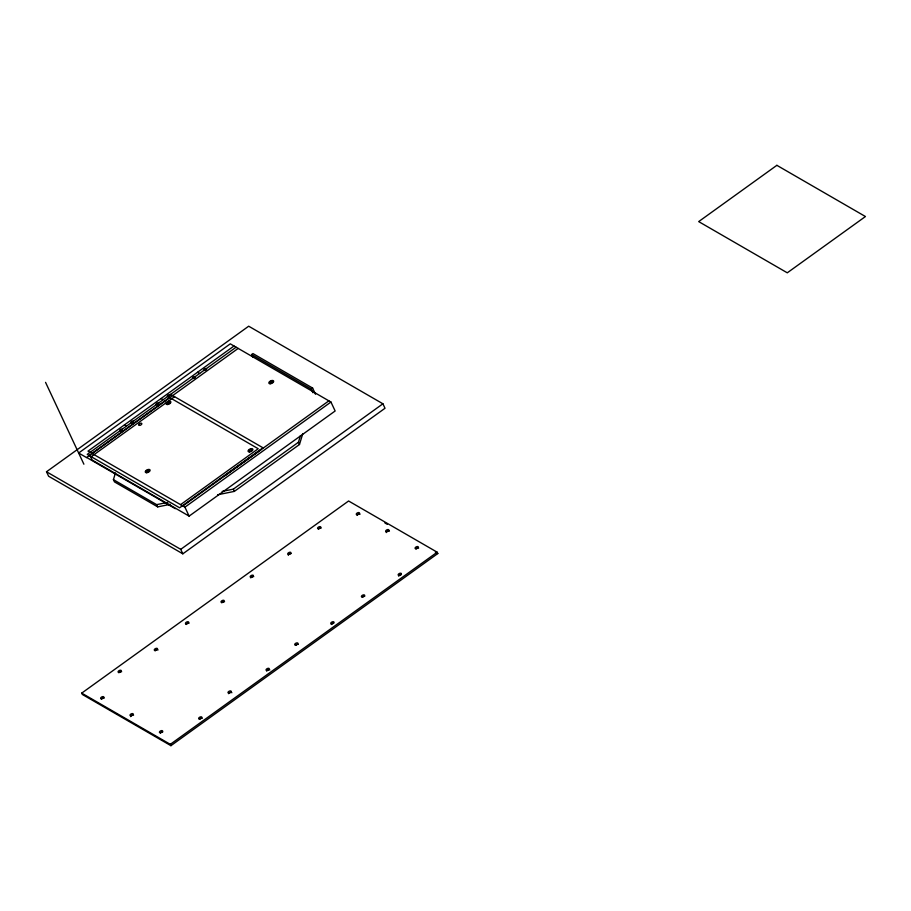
<?xml version="1.0" encoding="UTF-8"?>
<svg xmlns="http://www.w3.org/2000/svg" width="911" height="911" viewBox="0 0 911 911"><rect width="100%" height="100%" fill="white"/><g stroke="black" fill="none" stroke-linecap="round" stroke-linejoin="round"><path stroke-width="1.37" d="M170.243 504.341L157.705 506.88L114.467 481.885L113.419 479.641L115.458 472.957M222.147 491.405L233.296 489.161L298.432 442.268L300.471 435.572M217.615 494.775L234.343 491.393L299.48 444.5L302.737 433.795M46.507 471.761L248.692 326.206L382.916 403.789L385.011 408.265L182.826 553.82L48.613 476.237L46.507 471.761L180.731 549.344L182.826 553.82M234.013 345.998L87.991 451.127L184.922 507.165L189.124 516.116L335.146 410.986L330.944 402.036L230.289 343.846L78.642 453.018L86.545 457.584L238.192 348.412M236.097 347.205L87.24 454.395L179.615 507.791L262.972 447.791L170.596 394.383M91.988 453.439L169.64 397.538L258.223 448.747L180.572 504.648M91.202 456.684L174.559 396.684M252.768 357.021L251.607 354.538L252.951 353.57L312.61 388.052L315.513 394.269M251.607 354.538L311.255 389.02L312.61 388.052M224.971 475.644L261.013 449.67M182.86 505.969L328.882 400.84M184.922 507.165L330.944 402.036M180.731 549.344L382.916 403.789M81.717 693.123L348.594 500.993L437.178 552.203L437.804 553.546L170.926 745.676L82.343 694.467L81.717 693.123L170.3 744.333L170.926 745.676M170.3 744.333L437.178 552.203M113.419 479.641L156.658 504.637L167.806 502.382M197.505 372.28L199.6 373.487M384.909 522.96L387.369 524.383M435.344 552.123L437.804 553.546M160.996 398.562L163.092 399.77M124.5 424.845L126.583 426.052M189.124 516.116L92.182 460.078L89.79 454.965M86.716 457.47L175.299 508.68M311.255 389.02L313.008 392.755M298.432 442.268L299.48 444.5M233.296 489.161L234.343 491.393M156.658 504.637L157.705 506.88M45.55 382.358L83.892 464.211M221.794 602.752A1.731 0.9 -25.1 0 1 224.584 601.738M295.506 645.364A1.731 0.9 -25.1 0 1 298.296 644.35M386.287 532.559A1.731 0.9 -25.1 0 1 387.585 531.136A1.731 0.9 -25.1 0 1 389.43 531.181M416.111 548.741A1.731 0.9 -25.1 0 1 418.661 548.012M362.453 597.035A1.731 0.9 -25.1 0 1 364.742 596.215M357.078 515.034A1.731 0.9 -25.1 0 1 358.638 513.998A1.731 0.9 -25.1 0 1 360.061 514.191M288.343 555.255A1.731 0.9 -25.1 0 1 289.254 554.036A1.731 0.9 -25.1 0 1 291.03 553.603M155.075 650.784A1.731 0.9 -25.1 0 1 156.624 649.748A1.731 0.9 -25.1 0 1 158.047 649.942M101.417 699.079A1.731 0.9 -25.1 0 1 104.218 698.077M130.637 716.615A1.731 0.9 -25.1 0 1 131.731 715.283A1.731 0.9 -25.1 0 1 133.598 715.055M160.45 732.786A1.731 0.9 -25.1 0 1 162.739 731.966M228.638 693.681A1.731 0.9 -25.1 0 1 230.335 692.349A1.731 0.9 -25.1 0 1 231.838 692.77M199.441 719.303A1.731 0.9 -25.1 0 1 202.242 718.289M266.707 671.065A1.731 0.9 -25.1 0 1 268.187 669.813A1.731 0.9 -25.1 0 1 269.827 669.938M331.399 624.49A1.731 0.9 -25.1 0 1 333.711 623.067M398.767 576.23A1.731 0.9 -25.1 0 1 399.667 575.012A1.731 0.9 -25.1 0 1 401.455 574.579M118.863 672.717A1.731 0.9 -25.1 0 1 121.664 671.714M186.129 624.479A1.731 0.9 -25.1 0 1 187.404 623.318A1.731 0.9 -25.1 0 1 189.055 623.192M250.821 577.904A1.731 0.9 -25.1 0 1 252.096 576.731A1.731 0.9 -25.1 0 1 253.759 576.617M318.588 528.813A1.731 0.9 -25.1 0 1 321.15 528.095M146.238 471.351L146.215 471.591A1.594 0.831 -25.1 0 0 148.516 471.534A1.594 0.831 -25.1 0 0 148.345 470.053L147.981 470.087A1.594 0.831 -25.1 0 0 146.238 471.351M776.867 165.324L698.691 221.601L787.275 272.81L865.45 216.533L776.867 165.324M249.819 451.298A1.594 0.831 -25.1 0 0 251.96 449.761A1.594 0.831 -25.1 0 0 249.66 449.818A1.594 0.831 -25.1 0 0 249.819 451.298M167.795 403.88A1.594 0.831 -25.1 0 0 169.936 402.343A1.594 0.831 -25.1 0 0 167.635 402.4A1.594 0.831 -25.1 0 0 167.795 403.88M295.597 645.079A1.731 0.9 -25.1 0 0 297.931 643.394A1.731 0.9 -25.1 0 0 295.426 643.462A1.731 0.9 -25.1 0 0 295.597 645.079M221.885 602.467A1.731 0.9 -25.1 0 0 224.22 600.782A1.731 0.9 -25.1 0 0 221.715 600.85A1.731 0.9 -25.1 0 0 221.885 602.467M155.166 650.5A1.731 0.9 -25.1 0 0 157.501 648.826A1.731 0.9 -25.1 0 0 154.995 648.883A1.731 0.9 -25.1 0 0 155.166 650.5M415.974 548.741A1.731 0.9 -25.1 0 0 418.308 547.067A1.731 0.9 -25.1 0 0 415.792 547.124A1.731 0.9 -25.1 0 0 415.974 548.741M362.316 597.047A1.731 0.9 -25.1 0 0 364.651 595.361A1.731 0.9 -25.1 0 0 362.145 595.43A1.731 0.9 -25.1 0 0 362.316 597.047M357.169 514.749A1.731 0.9 -25.1 0 0 359.503 513.075A1.731 0.9 -25.1 0 0 356.998 513.132A1.731 0.9 -25.1 0 0 357.169 514.749M386.549 531.739A1.731 0.9 -25.1 0 0 388.883 530.054A1.731 0.9 -25.1 0 0 386.378 530.122A1.731 0.9 -25.1 0 0 386.549 531.739M130.899 715.784A1.731 0.9 -25.1 0 0 133.234 714.11A1.731 0.9 -25.1 0 0 130.728 714.167A1.731 0.9 -25.1 0 0 130.899 715.784M228.877 693.112A1.731 0.9 -25.1 0 0 231.212 691.426A1.731 0.9 -25.1 0 0 228.707 691.495A1.731 0.9 -25.1 0 0 228.877 693.112M288.616 554.435A1.731 0.9 -25.1 0 0 290.951 552.749A1.731 0.9 -25.1 0 0 288.434 552.818A1.731 0.9 -25.1 0 0 288.616 554.435M160.313 732.786A1.731 0.9 -25.1 0 0 162.648 731.112A1.731 0.9 -25.1 0 0 160.142 731.18A1.731 0.9 -25.1 0 0 160.313 732.786M101.52 698.805A1.731 0.9 -25.1 0 0 103.854 697.12A1.731 0.9 -25.1 0 0 101.349 697.188A1.731 0.9 -25.1 0 0 101.52 698.805M331.638 623.921A1.731 0.9 -25.1 0 0 333.973 622.236A1.731 0.9 -25.1 0 0 331.467 622.304A1.731 0.9 -25.1 0 0 331.638 623.921M199.543 719.018A1.731 0.9 -25.1 0 0 201.878 717.333A1.731 0.9 -25.1 0 0 199.372 717.401A1.731 0.9 -25.1 0 0 199.543 719.018M266.934 670.496A1.731 0.9 -25.1 0 0 269.28 668.822A1.731 0.9 -25.1 0 0 266.764 668.879A1.731 0.9 -25.1 0 0 266.934 670.496M399.029 575.399A1.731 0.9 -25.1 0 0 401.364 573.725A1.731 0.9 -25.1 0 0 398.859 573.782A1.731 0.9 -25.1 0 0 399.029 575.399M118.965 672.432A1.731 0.9 -25.1 0 0 121.3 670.758A1.731 0.9 -25.1 0 0 118.794 670.815A1.731 0.9 -25.1 0 0 118.965 672.432M186.356 623.921A1.731 0.9 -25.1 0 0 188.691 622.236A1.731 0.9 -25.1 0 0 186.186 622.304A1.731 0.9 -25.1 0 0 186.356 623.921M251.06 577.335A1.731 0.9 -25.1 0 0 253.395 575.661A1.731 0.9 -25.1 0 0 250.889 575.718A1.731 0.9 -25.1 0 0 251.06 577.335M318.451 528.824A1.731 0.9 -25.1 0 0 320.786 527.139A1.731 0.9 -25.1 0 0 318.281 527.207A1.731 0.9 -25.1 0 0 318.451 528.824M270.59 383.11A1.594 0.831 -25.1 0 0 272.731 381.572A1.594 0.831 -25.1 0 0 270.43 381.629A1.594 0.831 -25.1 0 0 270.59 383.11M120.366 431.005A1.446 0.752 -25.1 0 0 122.313 429.605A1.446 0.752 -25.1 0 0 120.218 429.662A1.446 0.752 -25.1 0 0 120.366 431.005M168.102 396.638A1.446 0.752 -25.1 0 0 170.05 395.237A1.446 0.752 -25.1 0 0 167.966 395.294A1.446 0.752 -25.1 0 0 168.102 396.638M193.383 378.452A1.446 0.752 -25.1 0 0 195.33 377.052A1.446 0.752 -25.1 0 0 193.234 377.097A1.446 0.752 -25.1 0 0 193.383 378.452M204.611 370.356A1.446 0.752 -25.1 0 0 206.558 368.955A1.446 0.752 -25.1 0 0 204.463 369.012A1.446 0.752 -25.1 0 0 204.611 370.356M131.605 422.92A1.446 0.752 -25.1 0 0 133.541 421.52A1.446 0.752 -25.1 0 0 131.457 421.577A1.446 0.752 -25.1 0 0 131.605 422.92M156.874 404.723A1.446 0.752 -25.1 0 0 158.821 403.322A1.446 0.752 -25.1 0 0 156.726 403.379A1.446 0.752 -25.1 0 0 156.874 404.723M249.398 451.936A2.608 1.355 -25.1 0 0 252.905 449.419A2.608 1.355 -25.1 0 0 249.136 449.51A2.608 1.355 -25.1 0 0 249.398 451.936M270.168 383.759A2.608 1.355 -25.1 0 0 273.676 381.231A2.608 1.355 -25.1 0 0 269.907 381.333A2.608 1.355 -25.1 0 0 270.168 383.759M167.373 404.518A2.608 1.355 -25.1 0 0 170.881 402.002A2.608 1.355 -25.1 0 0 167.112 402.093A2.608 1.355 -25.1 0 0 167.373 404.518M146.614 472.707A2.608 1.355 -25.1 0 0 150.11 470.178A2.608 1.355 -25.1 0 0 146.352 470.281A2.608 1.355 -25.1 0 0 146.614 472.707M139.497 425.369A1.731 0.9 -25.1 0 0 141.831 423.683A1.731 0.9 -25.1 0 0 139.326 423.752A1.731 0.9 -25.1 0 0 139.497 425.369"/></g></svg>
